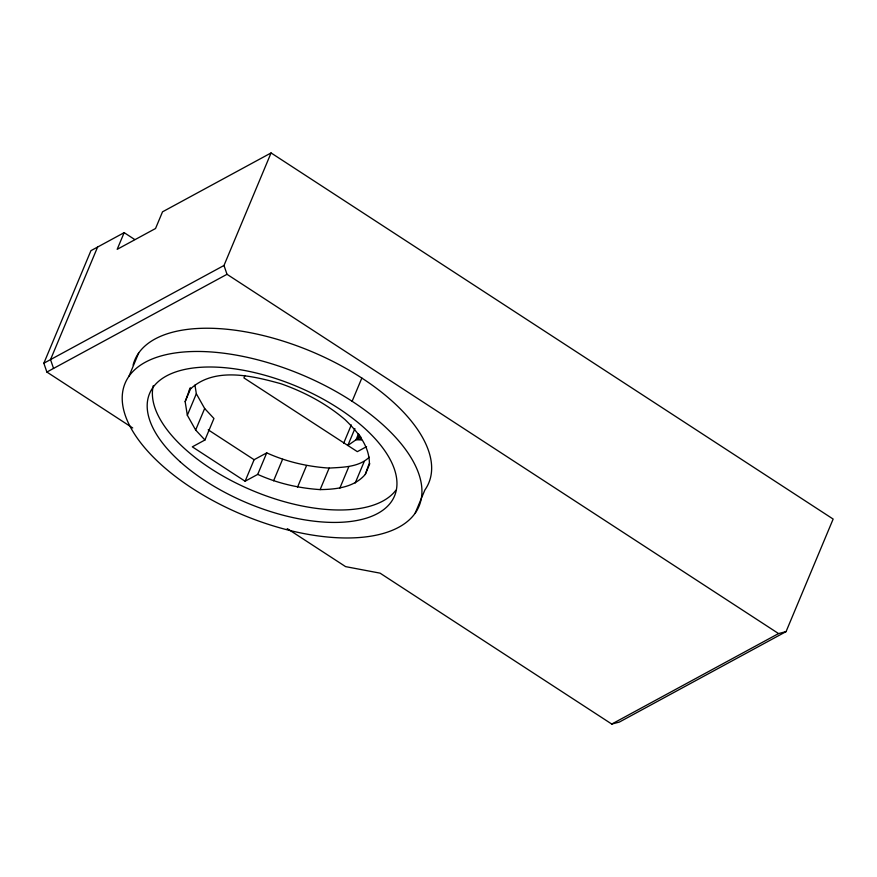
<?xml version="1.0" encoding="UTF-8"?>
<svg xmlns="http://www.w3.org/2000/svg" width="877" height="877" viewBox="0 0 877 877"><rect width="100%" height="100%" fill="white"/><g stroke="black" fill="none" stroke-linecap="round" stroke-linejoin="round"><path stroke-width="1.32" d="M369.261 457.202C358.792 467.353 342.786 467.222 329.149 468.088C307.641 466.663 286.384 461.784 266.729 452.872L257.728 474.391L245.111 481.232L192.315 446.842L204.933 440.002L195.648 430.026L187.338 415.26L185.157 401.655L190.243 387.744M257.728 474.391C277.384 483.304 298.64 488.182 320.149 489.607C336.253 489.355 354.155 487.437 365.303 474.391L369.392 462.881C369.118 445.198 357.027 431.287 345.012 419.601C326.211 403.563 304.187 391.942 280.958 383.742C251.852 375.707 213.407 366.18 189.246 390.133M132.723 427.965L46.876 372.045L43.85 363.221L90.934 250.669L124.161 232.646L134.718 239.52M97.599 247.051L50.526 359.603L53.552 368.428M124.161 232.646L117.178 249.331L155.536 228.513L162.519 211.828L271.07 152.938L833.15 519.063L786.066 631.615L619.283 722.111L611.762 724.062L380.07 573.152L345.604 566.63L287.239 528.612M128.963 376.244L138.676 353.025M43.85 363.221L223.986 265.479L271.07 152.938M185.157 401.655L190.66 388.5M187.338 415.26L196.338 393.74L194.946 385.08M195.648 430.026L204.659 408.507L196.338 393.74M204.933 440.002L213.933 418.482L204.659 408.507M244.957 375.488L243.938 377.91L357.345 451.655L366.586 446.645M245.111 481.232L254.111 459.712L266.729 452.872M273.591 480.793L282.591 459.274M297.566 487.064L306.566 465.544M352.126 401.271L361.839 378.064M320.149 489.607L329.149 468.088M343.696 443.137L351.315 424.917M354.9 428.59L347.84 445.472L356.029 439.772L361.554 439.914M356.029 439.772L358.55 433.742M357.071 439.421L359.088 434.597M358.397 439.322L359.91 435.705M359.932 439.498L360.94 437.086M339.805 488.226L348.805 466.707M355.207 483.041L364.218 461.521M365.303 474.391L369.798 463.637M415.172 513.188A159.318 76.025 22.7 0 0 239.081 355.645A159.318 76.025 22.7 0 0 161.938 465.314A159.318 76.025 22.7 0 0 415.172 513.188L424.885 489.969A159.318 76.025 22.7 0 0 313.659 352.444A159.318 76.025 22.7 0 0 133.107 365.073M46.876 372.045L227.011 274.304L778.557 633.567L786.066 631.615M611.762 724.062L778.557 633.567M208.2 429.818L254.111 459.712M223.986 265.479L227.011 274.304M395.823 490.298A132.767 63.352 22.7 0 1 249.989 489.509A132.767 63.352 22.7 0 1 153.278 385.661M180.3 461.883A132.767 63.352 22.7 0 0 391.317 501.776A132.767 63.352 22.7 0 0 244.584 370.489A132.767 63.352 22.7 0 0 180.3 461.883"/></g></svg>
